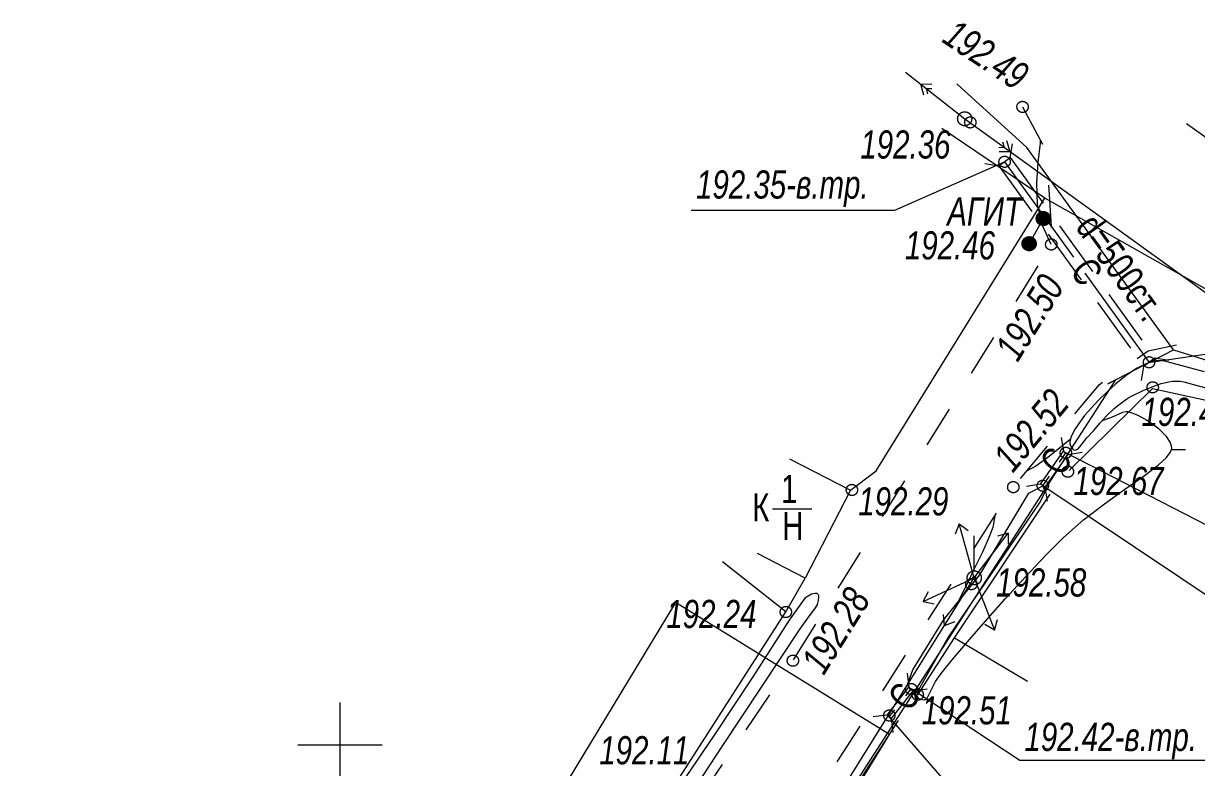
# Model space of a CAD drawing. Header units: millimetres. Extents: x -38151500 to -28914887, y -20564105 to -20349562.
# Drawn here: x -35204494 to -35162766, y -20458106 to -20431648 of the extents above; entities that cross this region are included whole.
import ezdxf
from ezdxf.xclip import XClip

# ---------------------------------------------------------------- set-up
doc = ezdxf.new("R2010")
doc.units = ezdxf.units.MM
doc.header["$MEASUREMENT"] = 0
doc.header["$XCLIPFRAME"] = 0
doc.linetypes.add('Новофедоровское_снт 28_07$0$l049', pattern=[3000, 2000, -1000])
doc.linetypes.add('Новофедоровское_снт 28_07$0$l189_2', pattern=[3000, 1500, -1500])
for name, color, linetype, lineweight in [('Чертеж_2_Новофедоровское_снт 28_07$0$tp_Здания_Ном._пера__253', 252, 'Continuous', 18), ('Чертеж_2_Новофедоровское_снт 28_07$0$tp_отметки_новые_Ном._пера__253', 252, 'Continuous', 18), ('Чертеж_2_Новофедоровское_снт 28_07$0$tp_сооружения_Ном._пера__253', 252, 'Continuous', 18), ('Чертеж_2_Новофедоровское_снт 28_07$0$tp_трубы под дорогой_Ном._пера__253', 252, 'Continuous', 18), ('Чертеж_2_Новофедоровское_снт 28_07$0$U_ТЕКСТ_БЕЛЫЙ_Ном._пера__253', 252, 'Continuous', 18), ('Чертеж_2_Новый_ГП_Топография_Ном._пера__253', 252, 'Continuous', 18), ('Чертеж_2_Новый_Новофедоровское_снт 28_07$0$SETKA_Ном._пера__253', 252, 'Continuous', 18), ('Чертеж_2_Новый_Новофедоровское_снт 28_07$0$tp_Дороги_Ном._пера__253', 252, 'Continuous', 18), ('Чертеж_2_Новый_Новофедоровское_снт 28_07$0$tp_Здания_Ном._пера__253', 252, 'Continuous', 18), ('Чертеж_2_Новый_Новофедоровское_снт 28_07$0$tp_канавы_Ном._пера__253', 252, 'Continuous', 18), ('Чертеж_2_Новый_Новофедоровское_снт 28_07$0$tp_ЛЭП вн_Ном._пера__253', 252, 'Continuous', 18), ('Чертеж_2_Новый_Новофедоровское_снт 28_07$0$tp_ЛЭП нн_Ном._пера__253', 252, 'Continuous', 18), ('Чертеж_2_Новый_Новофедоровское_снт 28_07$0$tp_ЛЭП нн_Ном._пера__7', 7, 'Continuous', 18), ('Чертеж_2_Новый_Новофедоровское_снт 28_07$0$tp_Ограждения ДЕР_Ном._пера__253', 252, 'Continuous', 18), ('Чертеж_2_Новый_Новофедоровское_снт 28_07$0$tp_Ограждения мет_Ном._пера__253', 252, 'Continuous', 18), ('Чертеж_2_Новый_Новофедоровское_снт 28_07$0$tp_Ограждения рабица_Ном._пера__253', 252, 'Continuous', 18), ('Чертеж_2_Новый_Новофедоровское_снт 28_07$0$tp_отметки_новые_Ном._пера__253', 252, 'Continuous', 18), ('Чертеж_2_Новый_Новофедоровское_снт 28_07$0$tp_отметки_новые_Ном._пера__7', 7, 'Continuous', 18), ('Чертеж_2_Новый_Новофедоровское_снт 28_07$0$tp_рельеф_Ном._пера__253', 252, 'Continuous', 18), ('Чертеж_2_Новый_Новофедоровское_снт 28_07$0$tp_сооружения_Ном._пера__253', 252, 'Continuous', 18), ('Чертеж_2_Новый_Новофедоровское_снт 28_07$0$tp_сооружения_Ном._пера__7', 7, 'Continuous', 18), ('Чертеж_2_Новый_Новофедоровское_снт 28_07$0$tp_трубы под дорогой_Ном._пера__253', 252, 'Continuous', 18), ('Чертеж_2_Новый_Новофедоровское_снт 28_07$0$U_Водосток_Ном._пера__253', 252, 'Continuous', 18), ('Чертеж_2_Новый_Новофедоровское_снт 28_07$0$U_Газопровод_Ном._пера__253', 252, 'Continuous', 18)]:
    doc.layers.add(name, color=color, linetype=linetype, lineweight=lineweight)
doc.styles.add('РЎР“Р•РќР•Р\xa0РР\xa0_РЎРўРР›Р¬_1', font='arial.ttf', dxfattribs={"width": 0.75})
doc.styles.add('РЎР“Р•РќР•Р\xa0РР\xa0_РЎРўРР›Р¬_3', font='arial.ttf', dxfattribs={"width": 0.749999})
doc.linetypes.add('Новофедоровское_снт 28_07$0$l474_2o', pattern='A,0,[3,РіРµРЅРїРїР»Р°РЅ 2025_06_18 dima РІР°СЂРёР°РЅС‚ 21.Shx,S=31.746032,R=0,X=0,Y=0],-5000,0', length=5000)
doc.linetypes.add('Новофедоровское_снт 28_07$0$lm334', pattern='A,0,[4,РіРµРЅРїРїР»Р°РЅ 2025_06_18 dima РІР°СЂРёР°РЅС‚ 21.Shx,S=79.365079,R=0,X=0,Y=0],-11000,0', length=11000)
doc.linetypes.add('Новофедоровское_снт 28_07$0$З ДЕРЕВ', pattern='A,0,[2,РіРµРЅРїРїР»Р°РЅ 2025_06_18 dima РІР°СЂРёР°РЅС‚ 21.Shx,S=19.84127,R=0,X=0,Y=0.2],-2500,0', length=2500)
doc.linetypes.add('Новофедоровское_снт 28_07$0$ЗАБОР_СЕТКА', pattern='A,0,[1,РіРµРЅРїРїР»Р°РЅ 2025_06_18 dima РІР°СЂРёР°РЅС‚ 21.Shx,S=39.68254,R=0,X=0,Y=2.77556e-17],-5000,0', length=5000)
doc.linetypes.add('Новофедоровское_снт 28_07$0$МЕЖА', pattern='A,0,[5,РіРµРЅРїРїР»Р°РЅ 2025_06_18 dima РІР°СЂРёР°РЅС‚ 21.Shx,S=46.746032,R=0,X=0,Y=6.93889e-18],-6500,0', length=6500)

# ---------------------------------------------------------------- blocks, each defined once
blk = doc.blocks.new('Чертеж_3_2', base_point=(2451089, -7296))
at = {"layer": 'Чертеж_2_Новый_Новофедоровское_снт 28_07$0$tp_ЛЭП вн_Ном._пера__253', "linetype": 'Continuous', "lineweight": 18}
blk.add_hatch(color=252, dxfattribs=at).paths.add_polyline_path([(-35170988, -20435037, 1), (-35171038, -20435037, 1)])
at = {"layer": 'Чертеж_2_Новый_ГП_Топография_Ном._пера__253', "color": 252, "linetype": 'Новофедоровское_снт 28_07$0$МЕЖА', "lineweight": 18, "flags": 128}
blk.add_lwpolyline([(-35215434, -20524360), (-35215394, -20524296), (-35204907, -20507196), (-35178737, -20524004), (-35167176, -20507967), (-35157260, -20495163), (-35159014, -20487946), (-35161019, -20480799), (-35166512, -20482761), (-35169367, -20481924), (-35183638, -20473145), (-35173689, -20456936), (-35181298, -20452238), (-35222329, -20519982)], close=True, dxfattribs=at)
at = {"layer": 'Чертеж_2_Новый_Новофедоровское_снт 28_07$0$SETKA_Ном._пера__253', "color": 252, "linetype": 'Continuous', "lineweight": 18, "flags": 128}
for points in [[(-35193234, -20458796), (-35193234, -20455796)], [(-35194734, -20457296), (-35191734, -20457296)]]:
    blk.add_lwpolyline(points, dxfattribs=at)
at = {"layer": 'Чертеж_2_Новый_Новофедоровское_снт 28_07$0$tp_Дороги_Ном._пера__253', "color": 252, "linetype": 'Новофедоровское_снт 28_07$0$l189_2', "lineweight": 18, "flags": 128}
for points in [[(-35168953, -20434617), (-35168102, -20436212), (-35168009, -20437746), (-35167936, -20438864), (-35167934, -20439504), (-35177124, -20454305), (-35180363, -20459059), (-35181147, -20458448)], [(-35159298, -20435106), (-35160366, -20435770), (-35161032, -20436308), (-35161987, -20436027), (-35163387, -20435033)], [(-35184233, -20473390), (-35184367, -20472535), (-35184201, -20471761), (-35181591, -20467335), (-35169286, -20448138), (-35166223, -20444482), (-35164490, -20443294), (-35162374, -20442824), (-35161362, -20442742), (-35159371, -20442990), (-35157261, -20444007), (-35156461, -20444869)]]:
    blk.add_lwpolyline(points, dxfattribs=at)
at = {"layer": 'Чертеж_2_Новый_Новофедоровское_снт 28_07$0$tp_Дороги_Ном._пера__253', "color": 252, "linetype": 'Continuous', "lineweight": 18, "flags": 128}
blk.add_lwpolyline([(-35157261, -20444007), (-35168162, -20437863)], dxfattribs=at)
at = {"layer": 'Чертеж_2_Новый_Новофедоровское_снт 28_07$0$tp_Здания_Ном._пера__253', "color": 252, "linetype": 'Continuous', "lineweight": 18, "flags": 128}
for points in [[(-35177242, -20447125), (-35175076, -20448238), (-35176686, -20451372), (-35178386, -20450498)], [(-35177853, -20448911), (-35176456, -20448911)]]:
    blk.add_lwpolyline(points, dxfattribs=at)
at = {"layer": 'Чертеж_2_Новый_Новофедоровское_снт 28_07$0$tp_канавы_Ном._пера__253', "color": 252, "linetype": 'Continuous', "lineweight": 18, "flags": 128}
for points in [[(-35162484, -20444037), (-35163813, -20443678), (-35163970, -20443648), (-35164131, -20443638), (-35164292, -20443654), (-35164449, -20443699), (-35164669, -20443796), (-35164878, -20443907), (-35165077, -20444030), (-35165268, -20444164), (-35165633, -20444460), (-35165986, -20444784), (-35166256, -20445046), (-35166507, -20445311), (-35166746, -20445593), (-35166981, -20445907), (-35167084, -20446063), (-35167172, -20446219), (-35167239, -20446376), (-35167276, -20446533), (-35167273, -20446599), (-35167251, -20446666), (-35167215, -20446730), (-35167168, -20446787), (-35167138, -20446810), (-35167107, -20446821), (-35167044, -20446811), (-35166980, -20446769), (-35166916, -20446702), (-35166668, -20446386), (-35166423, -20446123), (-35166189, -20445854), (-35165951, -20445589), (-35165692, -20445336), (-35165534, -20445205), (-35165372, -20445085), (-35165204, -20444975), (-35165031, -20444874), (-35164669, -20444695), (-35164286, -20444541), (-35164021, -20444452), (-35163753, -20444387), (-35163619, -20444369), (-35163486, -20444363), (-35163354, -20444372), (-35163223, -20444397), (-35162273, -20444654)], [(-35181344, -20459067), (-35179916, -20456953), (-35178539, -20454878), (-35177241, -20452861), (-35176716, -20452115), (-35176670, -20452063), (-35176609, -20452014), (-35176465, -20451935), (-35176393, -20451912), (-35176327, -20451902), (-35176273, -20451911), (-35176237, -20451940), (-35176218, -20451985), (-35176209, -20452041), (-35176222, -20452172), (-35176265, -20452309), (-35176329, -20452428), (-35176603, -20452798), (-35176872, -20453174), (-35179650, -20457362), (-35181032, -20459462)]]:
    blk.add_lwpolyline(points, dxfattribs=at)
blk.add_lwpolyline([(-35168728, -20448348), (-35168236, -20448084), (-35168160, -20448302), (-35168320, -20448636), (-35171604, -20453468), (-35172617, -20455283), (-35172919, -20455363), (-35173050, -20455154), (-35172857, -20454638), (-35171761, -20452861), (-35170471, -20451249)], close=True, dxfattribs=at)
at = {"layer": 'Чертеж_2_Новый_Новофедоровское_снт 28_07$0$tp_ЛЭП вн_Ном._пера__253', "color": 252, "linetype": 'Continuous', "lineweight": 18}
blk.add_line((-35171013, -20435037), (-35171012, -20435037), dxfattribs=at)
at = {"layer": 'Чертеж_2_Новый_Новофедоровское_снт 28_07$0$tp_ЛЭП вн_Ном._пера__253', "color": 252, "linetype": 'Continuous', "lineweight": 18, "flags": 128}
for points in [[(-35173115, -20433382), (-35171013, -20435037), (-35151947, -20448792)], [(-35172584, -20433800), (-35172483, -20434187)], [(-35172584, -20433800), (-35172184, -20433808)], [(-35172387, -20433955), (-35172337, -20434148)], [(-35172387, -20433955), (-35172187, -20433958)], [(-35169593, -20436061), (-35169652, -20435870)], [(-35169391, -20436207), (-35169508, -20435825)], [(-35169593, -20436061), (-35169793, -20436066)], [(-35169391, -20436207), (-35169790, -20436217)]]:
    blk.add_lwpolyline(points, dxfattribs=at)
at = {"layer": 'Чертеж_2_Новый_Новофедоровское_снт 28_07$0$tp_ЛЭП вн_Ном._пера__253', "color": 252, "linetype": 'Continuous', "lineweight": 18}
blk.add_circle((-35171013, -20435037), 250, dxfattribs=at)
at = {"layer": 'Чертеж_2_Новый_Новофедоровское_снт 28_07$0$tp_ЛЭП нн_Ном._пера__253', "color": 252, "linetype": 'Continuous', "lineweight": 18, "flags": 128}
for points in [[(-35172488, -20452199), (-35170672, -20451362), (-35171209, -20449435)], [(-35171209, -20449435), (-35171356, -20449807)], [(-35171209, -20449435), (-35170890, -20449677)], [(-35217433, -20525995), (-35216322, -20524332), (-35195709, -20491490), (-35170672, -20451362), (-35169463, -20449768)], [(-35169463, -20449768), (-35169848, -20449877)], [(-35169463, -20449768), (-35169463, -20450168)], [(-35170672, -20451362), (-35169951, -20453227)], [(-35172488, -20452199), (-35172299, -20451847)], [(-35172488, -20452199), (-35172097, -20452285)], [(-35171730, -20453059), (-35171766, -20452660)], [(-35171730, -20453059), (-35171357, -20452916)], [(-35169951, -20453227), (-35169841, -20452843)], [(-35169951, -20453227), (-35170291, -20453017)]]:
    blk.add_lwpolyline(points, dxfattribs=at)
at = {"layer": 'Чертеж_2_Новый_Новофедоровское_снт 28_07$0$tp_ЛЭП нн_Ном._пера__7', "color": 7, "linetype": 'Continuous', "lineweight": 18}
blk.add_line((-35170672, -20451112), (-35170672, -20449862), dxfattribs=at)
for radius in [250, 50]:
    blk.add_circle((-35170672, -20451362), radius, dxfattribs=at)
at = {"layer": 'Чертеж_2_Новый_Новофедоровское_снт 28_07$0$tp_Ограждения ДЕР_Ном._пера__253', "color": 252, "linetype": 'Новофедоровское_снт 28_07$0$З ДЕРЕВ', "lineweight": 18, "flags": 128}
for points in [[(-35175076, -20448238), (-35174157, -20447560), (-35168162, -20437863)], [(-35181147, -20458448), (-35177379, -20452573), (-35176686, -20451372)]]:
    blk.add_lwpolyline(points, dxfattribs=at)
at = {"layer": 'Чертеж_2_Новый_Новофедоровское_снт 28_07$0$tp_Ограждения мет_Ном._пера__253', "color": 252, "linetype": 'Новофедоровское_снт 28_07$0$l474_2o', "lineweight": 18, "flags": 128}
for points in [[(-35168162, -20437863), (-35171823, -20435383)], [(-35177379, -20452573), (-35179623, -20450796)], [(-35172680, -20455517), (-35171374, -20453491), (-35168775, -20455036)], [(-35178307, -20464081), (-35173368, -20456439)]]:
    blk.add_lwpolyline(points, dxfattribs=at)
at = {"layer": 'Чертеж_2_Новый_Новофедоровское_снт 28_07$0$tp_Ограждения рабица_Ном._пера__253', "color": 252, "linetype": 'Новофедоровское_снт 28_07$0$ЗАБОР_СЕТКА', "lineweight": 18, "flags": 128}
for points in [[(-35167301, -20447544), (-35164328, -20444633), (-35159263, -20445726)], [(-35171374, -20453491), (-35167971, -20448381)]]:
    blk.add_lwpolyline(points, dxfattribs=at)
at = {"layer": 'Чертеж_2_Новый_Новофедоровское_снт 28_07$0$tp_отметки_новые_Ном._пера__253', "color": 252, "linetype": 'Continuous', "lineweight": 18, "flags": 128}
for points in [[(-35180738, -20438289), (-35173496, -20438289), (-35169594, -20436566)], [(-35144047, -20441759), (-35151206, -20441759), (-35164474, -20443718)], [(-35152638, -20450832), (-35159798, -20450832), (-35167414, -20446919)], [(-35152901, -20453553), (-35160060, -20453553), (-35168236, -20448084)], [(-35161892, -20457860), (-35169052, -20457860), (-35172919, -20455313)], [(-35163452, -20459842), (-35170612, -20459842), (-35173695, -20456307)]]:
    blk.add_lwpolyline(points, dxfattribs=at)
at = {"layer": 'Чертеж_2_Новый_Новофедоровское_снт 28_07$0$tp_отметки_новые_Ном._пера__7', "color": 7, "linetype": 'Continuous', "lineweight": 18}
for centre in [(-35168954, -20434616), (-35170814, -20435166), (-35169594, -20436566), (-35168724, -20439476), (-35167934, -20439506), (-35164454, -20443696), (-35164324, -20444586), (-35167414, -20446916), (-35167344, -20447586), (-35169284, -20448136), (-35168234, -20448086), (-35175024, -20448236), (-35170774, -20451586), (-35177374, -20452576), (-35177124, -20454306), (-35172914, -20455316), (-35172684, -20455516), (-35173694, -20456256)]:
    blk.add_circle(centre, 200, dxfattribs=at)
at = {"layer": 'Чертеж_2_Новый_Новофедоровское_снт 28_07$0$tp_рельеф_Ном._пера__253', "color": 252, "linetype": 'Continuous', "lineweight": 18, "flags": 128}
for points in [[(-35167934, -20439505), (-35168261, -20438812), (-35168418, -20438076), (-35168451, -20437325), (-35168404, -20436591), (-35168322, -20435901), (-35168313, -20435817)], [(-35172622, -20455284), (-35172653, -20455359), (-35172709, -20455494), (-35172714, -20455565), (-35172672, -20455637), (-35172621, -20455667), (-35172524, -20455693), (-35172429, -20455696), (-35172351, -20455636), (-35172047, -20455052), (-35171846, -20454768), (-35171455, -20454280), (-35170918, -20453640), (-35170275, -20452897), (-35169570, -20452103), (-35168843, -20451309), (-35168138, -20450565), (-35167497, -20449923), (-35166783, -20449295), (-35166039, -20448724), (-35165316, -20448210), (-35164664, -20447756), (-35164135, -20447360), (-35163834, -20447087), (-35163698, -20446907), (-35163655, -20446800), (-35163650, -20446750), (-35163655, -20446681), (-35163699, -20446541), (-35163833, -20446330), (-35164104, -20446060), (-35164518, -20445767), (-35164845, -20445589), (-35165053, -20445501), (-35165162, -20445468), (-35165205, -20445461), (-35165269, -20445459), (-35165397, -20445485), (-35165762, -20445645), (-35166125, -20445780)], [(-35167258, -20446440), (-35167512, -20446647), (-35168053, -20447080), (-35168479, -20447396), (-35168811, -20447571)], [(-35163655, -20446800), (-35163155, -20446792)], [(-35169942, -20449161), (-35170010, -20449572), (-35170149, -20449931), (-35170385, -20450449), (-35170684, -20451070), (-35171012, -20451738), (-35171254, -20452227)]]:
    blk.add_lwpolyline(points, dxfattribs=at)
at = {"layer": 'Чертеж_2_Новый_Новофедоровское_снт 28_07$0$tp_сооружения_Ном._пера__253', "color": 252, "linetype": 'Continuous', "lineweight": 18, "flags": 128}
blk.add_lwpolyline([(-35168217, -20438585), (-35168721, -20439479)], dxfattribs=at)
at = {"layer": 'Чертеж_2_Новый_Новофедоровское_снт 28_07$0$tp_сооружения_Ном._пера__7', "color": 7, "linetype": 'Continuous', "lineweight": 18}
for p, q in [((-35168337, -20438802), (-35168337, -20438367)), ((-35168307, -20438816), (-35168307, -20438353)), ((-35168277, -20438827), (-35168277, -20438344)), ((-35168247, -20438832), (-35168247, -20438338)), ((-35168217, -20438834), (-35168217, -20438335)), ((-35168187, -20438833), (-35168187, -20438338)), ((-35168157, -20438828), (-35168157, -20438342)), ((-35168127, -20438818), (-35168127, -20438351)), ((-35168097, -20438804), (-35168097, -20438366)), ((-35168457, -20438646), (-35168457, -20438526)), ((-35168427, -20438717), (-35168427, -20438454)), ((-35168397, -20438756), (-35168397, -20438415)), ((-35168367, -20438783), (-35168367, -20438388)), ((-35168067, -20438786), (-35168067, -20438385)), ((-35168037, -20438760), (-35168037, -20438411)), ((-35168007, -20438723), (-35168007, -20438448)), ((-35167977, -20438659), (-35167977, -20438509)), ((-35168963, -20439540), (-35168963, -20439420)), ((-35168933, -20439611), (-35168933, -20439348)), ((-35168903, -20439650), (-35168903, -20439309)), ((-35168873, -20439677), (-35168873, -20439282)), ((-35168843, -20439696), (-35168843, -20439261)), ((-35168813, -20439710), (-35168813, -20439247)), ((-35168783, -20439721), (-35168783, -20439238)), ((-35168753, -20439726), (-35168753, -20439232)), ((-35168723, -20439728), (-35168723, -20439229)), ((-35168693, -20439727), (-35168693, -20439232)), ((-35168663, -20439722), (-35168663, -20439236)), ((-35168633, -20439712), (-35168633, -20439245)), ((-35168603, -20439698), (-35168603, -20439260)), ((-35168573, -20439680), (-35168573, -20439279)), ((-35168543, -20439654), (-35168543, -20439305)), ((-35168513, -20439617), (-35168513, -20439342)), ((-35168483, -20439553), (-35168483, -20439403))]:
    blk.add_line(p, q, dxfattribs=at)
for centre in [(-35168215, -20438585), (-35168721, -20439479)]:
    blk.add_circle(centre, 250, dxfattribs=at)
at = {"layer": 'Чертеж_2_Новый_Новофедоровское_снт 28_07$0$tp_трубы под дорогой_Ном._пера__253', "color": 252, "linetype": 'Continuous', "lineweight": 18, "flags": 128}
for points in [[(-35170293, -20436629), (-35169800, -20436709), (-35169394, -20436417), (-35169314, -20435923)], [(-35163752, -20443633), (-35164246, -20443553), (-35164651, -20443845), (-35164731, -20444339)], [(-35167581, -20446368), (-35167496, -20446861), (-35167332, -20446976), (-35166839, -20446891)], [(-35168069, -20448634), (-35168154, -20448141), (-35168318, -20448026), (-35168810, -20448111)], [(-35173059, -20454755), (-35172998, -20455251), (-35172840, -20455374), (-35172344, -20455313)], [(-35173555, -20456865), (-35173616, -20456368), (-35173774, -20456245), (-35174270, -20456307)]]:
    blk.add_lwpolyline(points, dxfattribs=at)
at = {"layer": 'Чертеж_2_Новый_Новофедоровское_снт 28_07$0$tp_трубы под дорогой_Ном._пера__253', "color": 252, "linetype": 'Новофедоровское_снт 28_07$0$l049', "lineweight": 18, "flags": 128}
for points in [[(-35169800, -20436709), (-35164652, -20443845)], [(-35169394, -20436417), (-35164246, -20443553)], [(-35168318, -20448026), (-35167496, -20446861)], [(-35168154, -20448141), (-35167332, -20446976)], [(-35173774, -20456245), (-35172998, -20455251)], [(-35173616, -20456368), (-35172840, -20455374)]]:
    blk.add_lwpolyline(points, dxfattribs=at)
at = {"layer": 'Чертеж_2_Новый_Новофедоровское_снт 28_07$0$U_Водосток_Ном._пера__253', "color": 252, "linetype": 'Continuous', "lineweight": 18, "flags": 128}
for points in [[(-35169597, -20436563), (-35167145, -20439962)], [(-35166739, -20440524), (-35164449, -20443699)], [(-35167644, -20447245), (-35167414, -20446919)], [(-35168236, -20448084), (-35168001, -20447750)], [(-35173105, -20455552), (-35172919, -20455313)], [(-35173695, -20456307), (-35173493, -20456049)]]:
    blk.add_lwpolyline(points, dxfattribs=at)
at = {"layer": 'Чертеж_2_Новый_Новофедоровское_снт 28_07$0$U_Газопровод_Ном._пера__253', "color": 252, "linetype": 'Новофедоровское_снт 28_07$0$lm334', "lineweight": 18, "flags": 128}
for points in [[(-35163587, -20443258), (-35168800, -20436056), (-35171287, -20433791)], [(-35216752, -20523523), (-35194304, -20488740), (-35173753, -20456897), (-35165636, -20444319), (-35165917, -20444465), (-35163587, -20443258), (-35158356, -20444879)]]:
    blk.add_lwpolyline(points, dxfattribs=at)
at = {"layer": 'Чертеж_2_Новофедоровское_снт 28_07$0$tp_Здания_Ном._пера__253', "color": 252, "linetype": 'Continuous', "lineweight": 18, "char_height": 1000, "style": 'РЎР“Р•РќР•Р\xa0РР\xa0_РЎРўРР›Р¬_3'}
for s, insert, attachment_point in [('\\A1;{\\pql;\\fArial|b0|i0|c204|p0;\\W0.749999;1}', (-35177547, -20448199), 4), ('\\A1;{\\pql;\\fArial|b0|i0|c204|p0;\\W0.749999;К}', (-35178571, -20449353), 7), ('\\A1;{\\pql;\\fArial|b0|i0|c204|p0;\\W0.749999;Н}', (-35177506, -20449515), 4)]:
    blk.add_mtext(s, dxfattribs=dict(at, insert=insert, attachment_point=attachment_point))
at = {"layer": 'Чертеж_2_Новофедоровское_снт 28_07$0$tp_отметки_новые_Ном._пера__253', "color": 252, "linetype": 'Continuous', "lineweight": 18, "char_height": 1000, "attachment_point": 7, "style": 'РЎР“Р•РќР•Р\xa0РР\xa0_РЎРўРР›Р¬_1'}
for s, insert, rotation in [('\\A1;{\\pql;\\fArial|b0|i1|c204|p0;\\W0.750000;192.49}', (-35171871, -20432295), 326.4158), ('\\A1;{\\pql;\\fArial|b0|i1|c204|p0;\\W0.750000;192.50}', (-35169118, -20443732), 58.1637), ('\\A1;{\\pql;\\fArial|b0|i1|c204|p0;\\W0.750000;192.52}', (-35169290, -20447668), 50.048), ('\\A1;{\\pql;\\fArial|b0|i1|c204|p0;\\W0.750000;192.28}', (-35176014, -20454863), 58.1637)]:
    blk.add_mtext(s, dxfattribs=dict(at, insert=insert, rotation=rotation))
for s, insert in [('\\A1;{\\pql;\\fArial|b0|i1|c204|p0;\\W0.750000;192.36}', (-35174724, -20436465)), ('\\A1;{\\pql;\\fArial|b0|i1|c204|p0;\\W0.750000;192.35-в.тр.}', (-35180568, -20438176)), ('\\A1;{\\pql;\\fArial|b0|i1|c204|p0;\\W0.750000;192.46}', (-35173139, -20440053)), ('\\A1;{\\pql;\\fArial|b0|i1|c204|p0;\\W0.750000;192.43}', (-35164722, -20445973)), ('\\A1;{\\pql;\\fArial|b0|i1|c204|p0;\\W0.750000;192.67}', (-35167142, -20448430)), ('\\A1;{\\pql;\\fArial|b0|i1|c204|p0;\\W0.750000;192.29}', (-35174797, -20449156)), ('\\A1;{\\pql;\\fArial|b0|i1|c204|p0;\\W0.750000;192.58}', (-35169892, -20452040)), ('\\A1;{\\pql;\\fArial|b0|i1|c204|p0;\\W0.750000;192.24}', (-35181625, -20453160)), ('\\A1;{\\pql;\\fArial|b0|i1|c204|p0;\\W0.750000;192.51}', (-35172541, -20456585)), ('\\A1;{\\pql;\\fArial|b0|i1|c204|p0;\\W0.750000;192.42-в.тр.}', (-35168887, -20457817)), ('\\A1;{\\pql;\\fArial|b0|i1|c204|p0;\\W0.750000;192.11}', (-35184010, -20458006))]:
    blk.add_mtext(s, dxfattribs=dict(at, insert=insert))
at = {"layer": 'Чертеж_2_Новофедоровское_снт 28_07$0$tp_сооружения_Ном._пера__253', "color": 252, "linetype": 'Continuous', "lineweight": 18, "insert": (-35171633, -20438835), "char_height": 1000, "attachment_point": 7, "style": 'РЎР“Р•РќР•Р\xa0РР\xa0_РЎРўРР›Р¬_1'}
blk.add_mtext('\\A1;{\\pql;\\fArial|b0|i1|c204|p0;\\W0.750000;АГИТ}', dxfattribs=at)
at = {"layer": 'Чертеж_2_Новофедоровское_снт 28_07$0$tp_трубы под дорогой_Ном._пера__253', "color": 252, "linetype": 'Continuous', "lineweight": 18, "insert": (-35167112, -20438900), "char_height": 1000, "attachment_point": 7, "rotation": 305.8072, "style": 'РЎР“Р•РќР•Р\xa0РР\xa0_РЎРўРР›Р¬_3'}
blk.add_mtext('\\A1;{\\pql;\\fArial|b0|i0|c204|p0;\\W0.749999;d=500ст.}', dxfattribs=at)
at = {"layer": 'Чертеж_2_Новофедоровское_снт 28_07$0$U_ТЕКСТ_БЕЛЫЙ_Ном._пера__253', "color": 252, "linetype": 'Continuous', "lineweight": 18, "char_height": 1000, "attachment_point": 7, "style": 'РЎР“Р•РќР•Р\xa0РР\xa0_РЎРўРР›Р¬_3'}
for insert, rotation in [((-35167309, -20440467), 305.8072), ((-35167537, -20447799), 57.6886), ((-35172940, -20456169), 57.6886)]:
    blk.add_mtext('\\A1;{\\pql;\\fArial|b0|i0|c204|p0;\\W0.749999;С}', dxfattribs=dict(at, insert=insert, rotation=rotation))

msp = doc.modelspace()

# ---------------------------------------------------------------- block references
at = {"color": 252, "linetype": 'Continuous', "lineweight": 40}
ref = msp.add_blockref('Чертеж_3_2', (2451089, -7295.8), dxfattribs=at)
XClip(ref).set_block_clipping_path([(-35249940.5999063328, -20426134.180716671), (-35249940.5999063328, -20517391.6082299612), (-35227427.1859642267, -20517391.6082299612), (-35222034.0482798964, -20528511.4797440507), (-35136668.1846501827, -20528511.4797440507), (-35136668.1846501827, -20426017.5390227698)])

doc.saveas('drawing.dxf')
